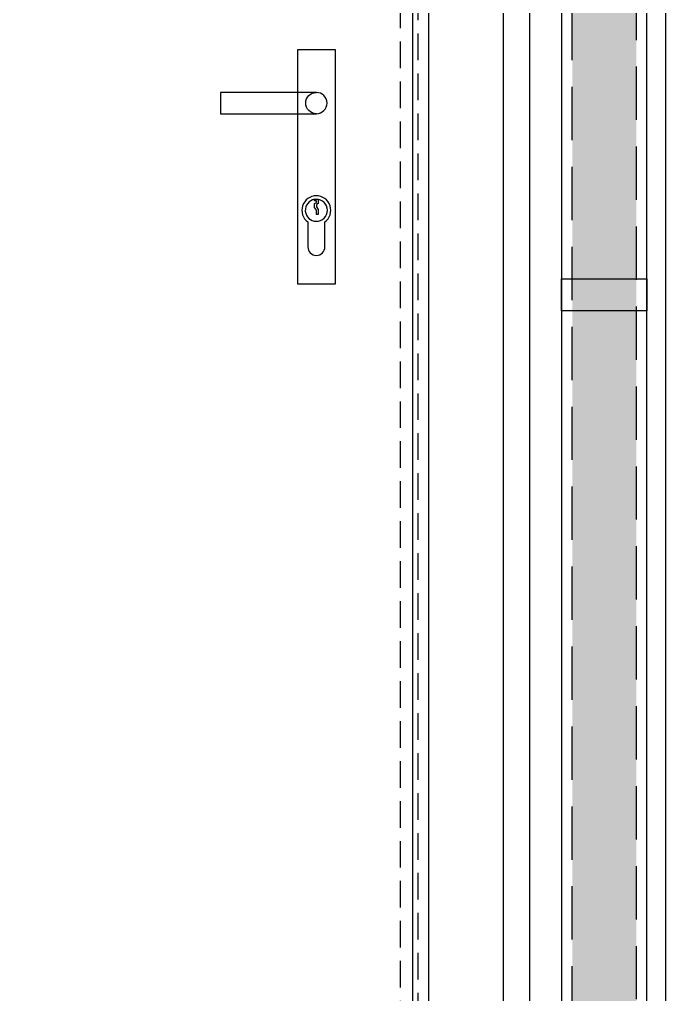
# Model space of a CAD drawing. Header units: millimetres. Extents: x 17886 to 18265, y -8727 to -7321.
# Drawn here: x 17947.57 to 17953.7, y -8661.77 to -8652.62 of the extents above; entities that cross this region are included whole.
import ezdxf

# ---------------------------------------------------------------- set-up
doc = ezdxf.new("R2010")
doc.units = ezdxf.units.MM
doc.linetypes.add('DASHED', pattern=[0.75, 0.5, -0.25])
doc.linetypes.add('DASHED2', pattern=[0.375, 0.25, -0.125])
doc.layers.add('a_rahmen235', color=7, linetype='Continuous')

msp = doc.modelspace()

# ---------------------------------------------------------------- hatches: boundary and pattern name
h = msp.add_hatch()
h.set_pattern_fill('AR-SAND', color=3, scale=0.01)
h.set_pattern_definition([(37.5, (-41.82436, -736.39157), (-0.016000313, 0.489413237), [0, -0.38608, 0, -0.4318, 0, -0.41275]), (7.5, (-41.82436, -736.3916), (0.449523283, 0.7168251), [0, -0.20828, 0, -0.34798, 0, -0.13335]), (327.5, (-42.1368, -736.39157), (0.79099237, 0.001437185), [0, -0.127, 0, -0.4572, 0, -0.5969]), (317.5, (-42.1368, -736.3916), (0.763556452, 0.222929323), [0, -0.0635, 0, -0.29972, 0, -0.3429])])
h.paths.add_polyline_path([(17952.75197, -8665.00357), (17953.35197, -8665.00357), (17953.35197, -8640.31357), (17952.75197, -8640.31357)])

# ---------------------------------------------------------------- linework, layer by layer
at = {"color": 3, "linetype": 'DASHED'}
msp.add_lwpolyline([(17952.75197, -8640.31357), (17953.35197, -8640.31357), (17953.35197, -8665.00357), (17952.75197, -8665.00357)], close=True, dxfattribs=at)
at = {"color": 8}
msp.add_lwpolyline([(17951.40698, -8643.90357), (17951.25698, -8644.05357), (17941.70698, -8644.05357), (17941.55698, -8643.90357), (17941.55698, -8665.00357), (17941.70698, -8665.00357), (17951.25698, -8665.00357), (17951.40698, -8665.00357), (17951.40698, -8643.90357), (17941.55698, -8643.90357), (17941.70698, -8644.05357), (17941.70698, -8665.00357), (17941.55698, -8665.00357), (17951.40698, -8665.00357), (17951.25698, -8665.00357), (17951.25698, -8644.05357)], dxfattribs=at)
at = {"color": 6}
for points in [[(17942.65199, -8646.20357), (17952.65199, -8646.20357), (17952.65199, -8664.20357), (17942.65199, -8664.20357)], [(17953.45199, -8646.20357), (17953.95199, -8646.20357), (17953.95199, -8666.20357), (17953.45199, -8666.20357)], [(17942.95199, -8646.50357), (17952.35199, -8646.50357), (17952.35199, -8663.90357), (17942.95199, -8663.90357)], [(17953.45199, -8655.05357), (17953.45199, -8655.35357), (17952.65199, -8655.35357), (17952.65199, -8655.05357)]]:
    msp.add_lwpolyline(points, close=True, dxfattribs=at)
at = {"color": 253}
msp.add_lwpolyline([(17950.17698, -8652.90372), (17950.52698, -8652.90372), (17950.52698, -8655.10372), (17950.17698, -8655.10372)], close=True, dxfattribs=at)
for points in [[(17950.35198, -8653.50557, 1), (17950.35198, -8653.30557), (17949.45198, -8653.30557), (17949.45198, -8653.50557), (17950.35198, -8653.50557, -1), (17950.35198, -8653.30557)], [(17950.33601, -8654.30801, -0.0773837), (17950.36796, -8654.30801), (17950.36796, -8654.34769), (17950.35198, -8654.35568), (17950.35198, -8654.37868), (17950.36796, -8654.40265), (17950.36796, -8654.45059), (17950.35198, -8654.45059), (17950.35198, -8654.40927), (17950.33601, -8654.3853), (17950.33601, -8654.34672), (17950.35198, -8654.33873), (17950.35198, -8654.32276), (17950.33601, -8654.32276), (17950.33601, -8654.30801, 0.9256059), (17950.35198, -8654.5145, 1), (17950.35198, -8654.30678)]]:
    msp.add_lwpolyline(points, format="xyb", dxfattribs=at)
msp.add_lwpolyline([(17950.27209, -8654.52048), (17950.27209, -8654.75419, 1), (17950.43188, -8654.75419), (17950.43188, -8654.52048, 3.0747727)], format="xyb", close=True, dxfattribs=at)
at = {"layer": 'a_rahmen235'}
msp.add_lwpolyline([(17953.62699, -8665.00357), (17952.10699, -8665.00357), (17952.10699, -8640.31357), (17953.62699, -8640.31357)], close=True, dxfattribs=at)
at = {"layer": 'a_rahmen235', "linetype": 'DASHED2'}
for points in [[(17941.65698, -8665.00357), (17951.30698, -8665.00357), (17951.30698, -8643.92357), (17941.65698, -8643.92357)], [(17941.82198, -8664.70357), (17951.14198, -8664.70357), (17951.14198, -8644.10357), (17941.82198, -8644.10357)]]:
    msp.add_lwpolyline(points, close=True, dxfattribs=at)

doc.saveas('drawing.dxf')
